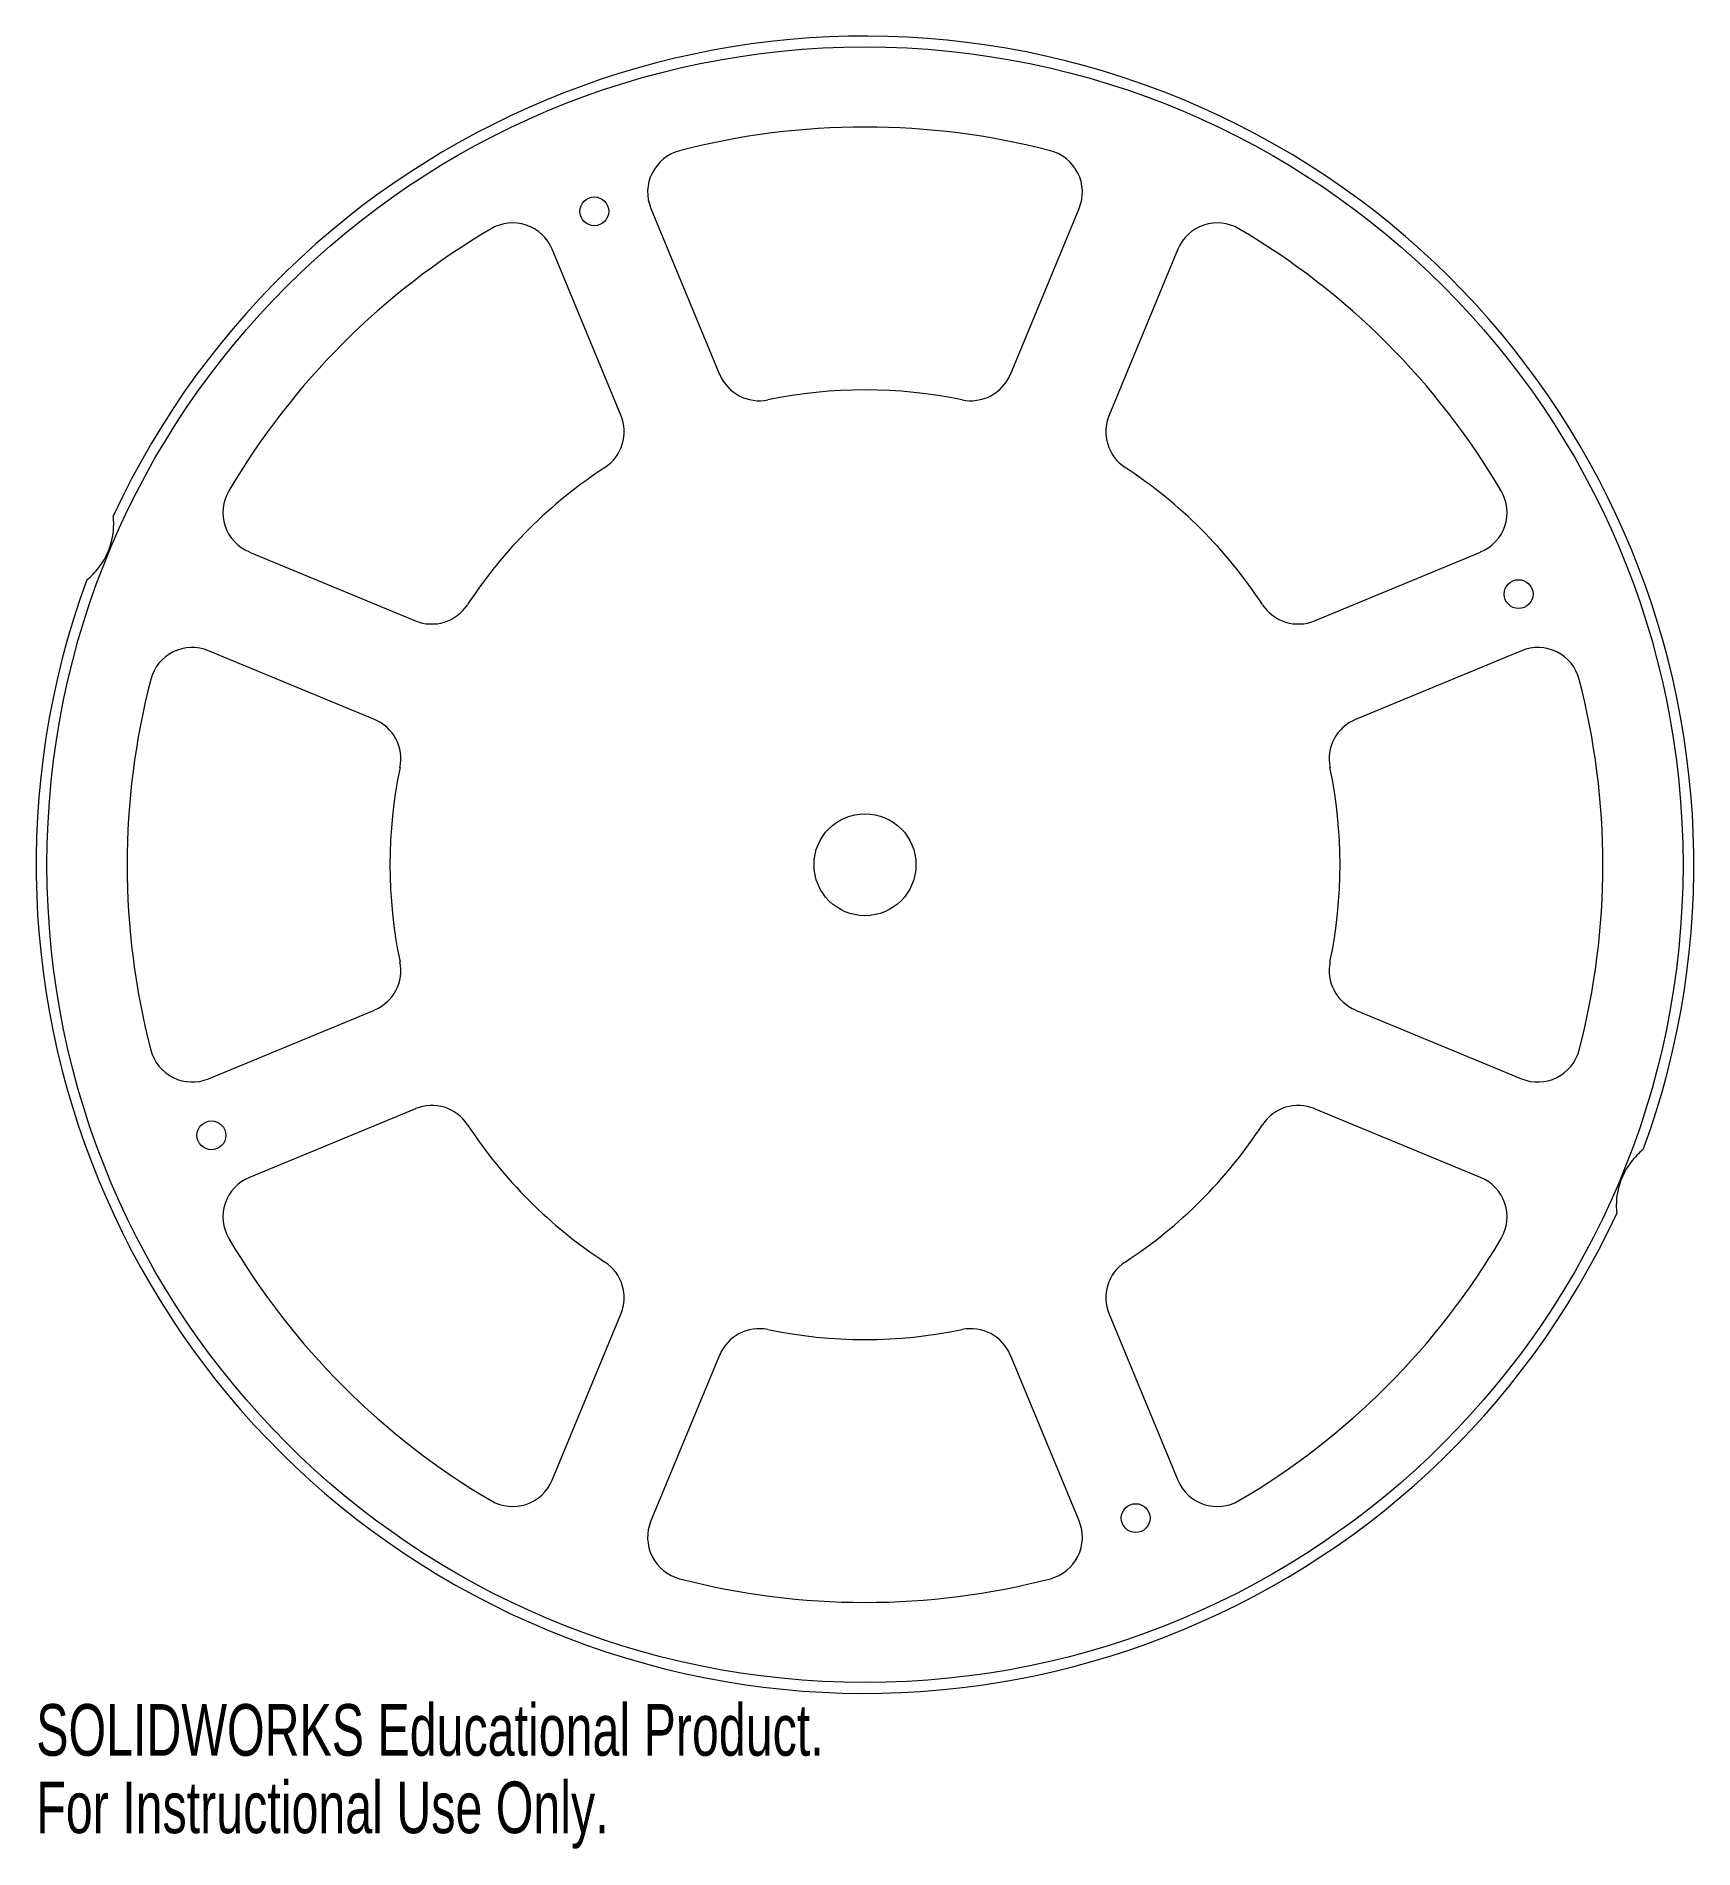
# Model space of a CAD drawing. Header units: millimetres. Extents: x -78 to 78, y -92 to 78.
import ezdxf

# ---------------------------------------------------------------- set-up
doc = ezdxf.new("R2010")
doc.units = ezdxf.units.MM
doc.styles.add('SLDTEXTSTYLE0', font='TXT', dxfattribs={"width": 0.7})

msp = doc.modelspace()

# ---------------------------------------------------------------- linework, layer by layer
at = {"color": 7, "linetype": 'Continuous', "lineweight": 15}
for p, q in [((-20.03, 61.43), (-13.6, 45.9)), ((13.6, 45.9), (20.03, 61.43)), ((-22.84, 42.07), (-29.27, 57.61)), ((29.27, 57.61), (22.84, 42.07)), ((-57.61, 29.27), (-42.07, 22.84)), ((42.07, 22.84), (57.61, 29.27)), ((-45.9, 13.6), (-61.43, 20.03)), ((61.43, 20.03), (45.9, 13.6)), ((-61.43, -20.03), (-45.9, -13.6)), ((45.9, -13.6), (61.43, -20.03)), ((-42.07, -22.84), (-57.61, -29.27)), ((57.61, -29.27), (42.07, -22.84)), ((-29.27, -57.61), (-22.84, -42.07)), ((22.84, -42.07), (29.27, -57.61)), ((-13.6, -45.9), (-20.03, -61.43)), ((20.03, -61.43), (13.6, -45.9))]:
    msp.add_line(p, q, dxfattribs=at)
for centre, radius in [((0, 0), 76.55), ((-25.33, 61.16), 1.35), ((61.16, 25.33), 1.35), ((0, 0), 4.77), ((-61.16, -25.33), 1.35), ((25.33, -61.16), 1.35)]:
    msp.add_circle(centre, radius, dxfattribs=at)
for centre, radius, start, end in [((0, 0), 77.55, 339.8879, 155.1121), ((0, 0), 69.05, 75.4527, 104.5473), ((-16.34, 62.96), 4, 104.5473, 202.5), ((16.34, 62.96), 4, 337.5, 75.4527), ((0, 0), 69.05, 120.4527, 149.5473), ((-32.97, 56.08), 4, 22.5, 120.4527), ((32.97, 56.08), 4, 59.5473, 157.5), ((0, 0), 69.05, 30.4527, 59.5473), ((-9.9, 47.43), 4, 202.5, 281.7946), ((9.9, 47.43), 4, 258.2054, 337.5), ((0, 0), 44.45, 78.2054, 101.7946), ((-26.53, 40.54), 4, 303.2054, 22.5), ((26.53, 40.54), 4, 157.5, 236.7946), ((0, 0), 44.45, 123.2054, 146.7946), ((0, 0), 44.45, 33.2054, 56.7946), ((-56.08, 32.97), 4, 149.5473, 247.5), ((56.08, 32.97), 4, 292.5, 30.4527), ((0, 0), 77.55, 159.8879, 335.1121), ((-40.54, 26.53), 4, 247.5, 326.7946), ((40.54, 26.53), 4, 213.2054, 292.5), ((-62.96, 16.34), 4, 67.5, 165.4527), ((62.96, 16.34), 4, 14.5473, 112.5), ((0, 0), 69.05, 165.4527, 194.5473), ((0, 0), 69.05, 345.4527, 14.5473), ((-47.43, 9.9), 4, 348.2054, 67.5), ((47.43, 9.9), 4, 112.5, 191.7946), ((0, 0), 44.45, 168.2054, 191.7946), ((0, 0), 44.45, 348.2054, 11.7946), ((-47.43, -9.9), 4, 292.5, 11.7946), ((47.43, -9.9), 4, 168.2054, 247.5), ((-62.96, -16.34), 4, 194.5473, 292.5), ((62.96, -16.34), 4, 247.5, 345.4527), ((-40.54, -26.53), 4, 33.2054, 112.5), ((40.54, -26.53), 4, 67.5, 146.7946), ((0, 0), 44.45, 213.2054, 236.7946), ((0, 0), 44.45, 303.2054, 326.7946), ((-56.08, -32.97), 4, 112.5, 210.4527), ((56.08, -32.97), 4, 329.5473, 67.5), ((0, 0), 69.05, 210.4527, 239.5473), ((0, 0), 69.05, 300.4527, 329.5473), ((-26.53, -40.54), 4, 337.5, 56.7946), ((26.53, -40.54), 4, 123.2054, 202.5), ((-9.9, -47.43), 4, 78.2054, 157.5), ((0, 0), 44.45, 258.2054, 281.7946), ((9.9, -47.43), 4, 22.5, 101.7946), ((-32.97, -56.08), 4, 239.5473, 337.5), ((32.97, -56.08), 4, 202.5, 300.4527), ((-16.34, -62.96), 4, 157.5, 255.4527), ((16.34, -62.96), 4, 284.5473, 22.5), ((0, 0), 69.05, 255.4527, 284.5473)]:
    msp.add_arc(centre, radius, start, end, dxfattribs=at)
for points in [[(-72.82, 26.67), (-72.62, 26.83), (-72.42, 27), (-72.04, 27.39), (-71.85, 27.6), (-71.51, 28.05), (-71.35, 28.29), (-71.06, 28.79), (-70.93, 29.06), (-70.7, 29.6), (-70.61, 29.88), (-70.46, 30.44), (-70.4, 30.72), (-70.32, 31.29), (-70.31, 31.56), (-70.3, 32.11), (-70.32, 32.38), (-70.35, 32.64)], [(72.82, -26.67), (72.62, -26.83), (72.42, -27), (72.04, -27.39), (71.85, -27.6), (71.51, -28.05), (71.35, -28.29), (71.06, -28.79), (70.93, -29.06), (70.7, -29.6), (70.61, -29.88), (70.46, -30.44), (70.4, -30.72), (70.32, -31.29), (70.31, -31.56), (70.3, -32.11), (70.32, -32.38), (70.35, -32.64)]]:
    msp.add_open_spline(points, degree=3, knots=[0, 0, 0, 0, 0.125, 0.125, 0.25, 0.25, 0.375, 0.375, 0.5, 0.5, 0.625, 0.625, 0.75, 0.75, 0.875, 0.875, 1, 1, 1, 1], dxfattribs=at)

# ---------------------------------------------------------------- texts
at = {"color": 7, "linetype": 'Continuous', "char_height": 4.8336, "attachment_point": 1, "style": 'SLDTEXTSTYLE0'}
for s, insert in [('SOLIDWORKS Educational Product.', (-77.55, -78.57)), ('For Instructional Use Only.', (-77.55, -85.82))]:
    msp.add_mtext(s, dxfattribs=dict(at, insert=insert))

doc.saveas('drawing.dxf')
